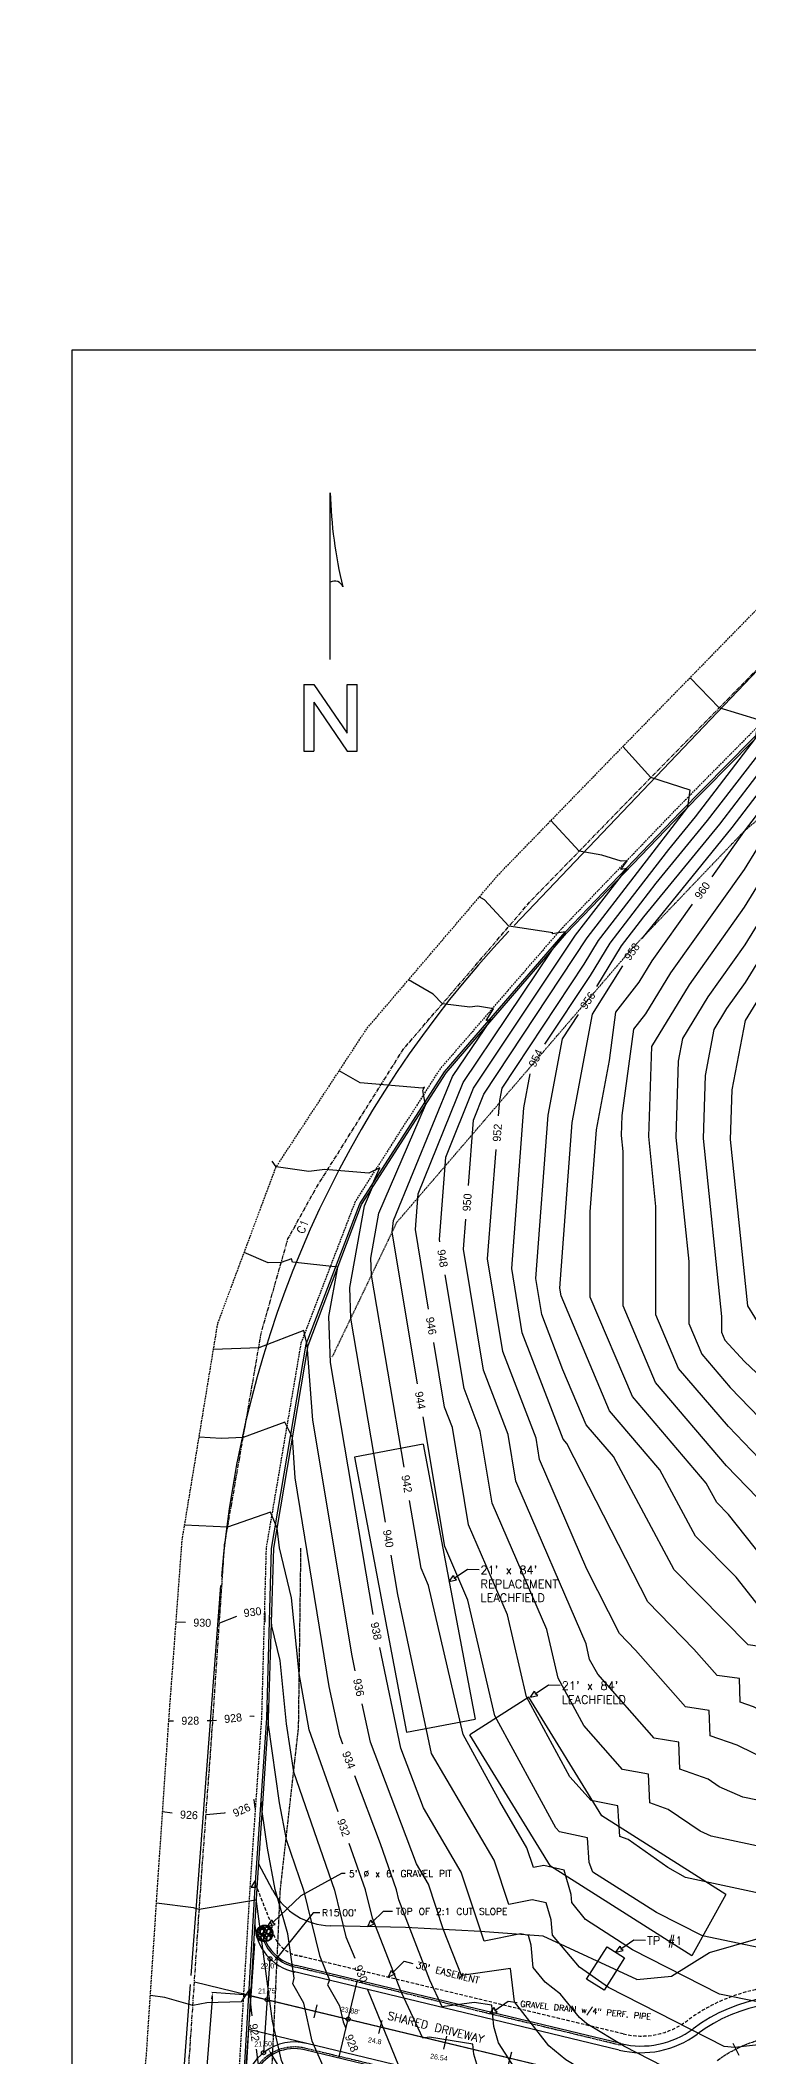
# Model space of a CAD drawing. Header units: inches. Extents: x 798 to 1921, y 392 to 1318.
# Drawn here: x 815 to 1028, y 714 to 1318 of the extents above; entities that cross this region are included whole.
import ezdxf
from ezdxf.enums import TextEntityAlignment as Align

# ---------------------------------------------------------------- set-up
doc = ezdxf.new("R2010")
doc.units = ezdxf.units.IN
doc.header["$MEASUREMENT"] = 0
for name, pattern in [('CENTER', [2, 1.25, -0.25, 0.25, -0.25]), ('CENTER2', [1.125, 0.75, -0.125, 0.125, -0.125]), ('DASHED', [0.75, 0.5, -0.25]), ('DASHED2', [0.375, 0.25, -0.125]), ('DASHEDX2', [1.5, 1, -0.5]), ('Solid', [0, 0])]:
    doc.linetypes.add(name, pattern=pattern)
for name, color, linetype in [('ADJOINER', 1, 'Continuous'), ('BOUNDARY', 6, 'Continuous'), ('CENTERLINE', 7, 'CENTER'), ('CTEXT', 251, 'Continuous'), ('CTR', 251, 'Continuous'), ('CTRINDEX', 7, 'Continuous'), ('D-CL', 5, 'CENTER2'), ('D-SCRATCH', 4, 'Continuous'), ('D-SEWER', 3, 'Continuous'), ('Dim', 2, 'Continuous'), ('EP', 7, 'DASHED'), ('FLOWLINE', 1, 'Continuous'), ('GRVL DRN LINE', 5, 'Continuous'), ('LAB_TEXT', 2, 'Continuous'), ('LAYER_2', 7, 'Continuous'), ('Object', 4, 'Continuous'), ('PRVT DRV', 8, 'DASHEDX2'), ('Rebar', 5, 'Continuous'), ('TBC', 7, 'Continuous'), ('Text', 3, 'Continuous'), ('TOPS', 1, 'DASHED2')]:
    doc.layers.add(name, color=color, linetype=linetype)
doc.styles.add('ROMANC', font='txt')
doc.styles.add('ROMANS', font='romans')
doc.styles.add('SPHAND', font='SPHAND', dxfattribs={"bigfont": 'SPHAND'})
doc.styles.get("Standard").update_dxf_attribs({"font": 'txt.shx', "height": 2})
doc.dimstyles.get("Standard").update_dxf_attribs({"dimtxt": 1.5, "dimasz": 0.75, "dimexe": 0.18, "dimexo": 0.0625, "dimgap": 0.09, "dimtad": 0, "dimtih": 1, "dimtoh": 1, "dimzin": 0, "dimdsep": 46, "dimtxsty": 'Standard', "dimcen": 0.09, "dimadec": 0, "dimazin": 0, "dimtfac": 1, "dimtofl": 0, "dimtmove": 0, "dimatfit": 3, "dimfxl": 1, "dimtolj": 1, "dimtzin": 0, "dimarcsym": 0})

# ---------------------------------------------------------------- blocks, each defined once
blk = doc.blocks.new('*D14')
at = {"layer": 'Defpoints', "color": 0}
for p in [(883.78, 715.97), (891.62, 703.18)]:
    blk.add_point(p, dxfattribs=at)
at = {"layer": 'Dim', "color": 0, "lineweight": -2}
for p, q in [((893.53, 700.05), (884.83, 714.26)), ((895.53, 700.05), (893.53, 700.05))]:
    blk.add_line(p, q, dxfattribs=at)
at = {"layer": 'Dim', "color": 0}
blk.add_solid([(885.11, 714.44), (884.54, 714.09), (883.78, 715.97)], dxfattribs=at)
at = {"layer": 'Dim', "color": 0, "insert": (901.36, 700.05), "char_height": 2, "attachment_point": 5}
blk.add_mtext("\\A1;R15.00'", dxfattribs=at)
blk = doc.blocks.new('*D15')
at = {"layer": 'Defpoints', "color": 0}
for p in [(894.73, 753.81), (885.32, 742.13)]:
    blk.add_point(p, dxfattribs=at)
at = {"layer": 'Dim', "color": 0, "lineweight": -2}
for p, q in [((897.23, 756.92), (886.57, 743.69)), ((899.23, 756.92), (897.23, 756.92))]:
    blk.add_line(p, q, dxfattribs=at)
at = {"layer": 'Dim', "color": 0}
blk.add_solid([(886.31, 743.9), (886.83, 743.48), (885.32, 742.13)], dxfattribs=at)
at = {"layer": 'Dim', "color": 0, "insert": (905.07, 756.92), "char_height": 2, "attachment_point": 5}
blk.add_mtext("\\A1;R15.00'", dxfattribs=at)
blk = doc.blocks.new('Tick')
at = {"layer": 'D-SCRATCH'}
blk.add_line((0, -2), (0, 2), dxfattribs=at)
blk = doc.blocks.new('*D26')
at = {"layer": 'Defpoints', "color": 0, "linetype": 'Continuous'}
for p in [(877.89, 732.16), (861.72, 665.65), (872.59, 664.8)]:
    blk.add_point(p, dxfattribs=at)
at = {"layer": 'PRVT DRV', "color": 0, "linetype": 'Continuous', "lineweight": -2}
for p, q in [((877.83, 732.16), (866.83, 733.03)), ((866.86, 731.02), (864.45, 700.42)), ((861.87, 667.65), (864.28, 698.24)), ((872.53, 664.8), (861.54, 665.67))]:
    blk.add_line(p, q, dxfattribs=at)
at = {"layer": 'PRVT DRV', "color": 0, "linetype": 'Continuous'}
for points in [[(866.52, 731.04), (867.19, 730.99), (867.01, 733.01)], [(861.54, 667.67), (862.21, 667.62), (861.72, 665.65)]]:
    blk.add_solid(points, dxfattribs=at)
at = {"layer": 'PRVT DRV', "color": 0, "linetype": 'Continuous', "lineweight": 9, "insert": (864.36, 699.33), "char_height": 2, "attachment_point": 5}
blk.add_mtext("\\A1;67.57'", dxfattribs=at)

msp = doc.modelspace()

# ---------------------------------------------------------------- hatches: boundary and pattern name
at = {"layer": 'Object'}
h = msp.add_hatch(dxfattribs=at)
h.set_pattern_fill('GRAVEL', color=256, scale=2, style=0)
h.set_pattern_definition([(228.0128, (-5.31031, 16.19178), (-15.999996464, -18.000002683), [0.269072, -26.638176]), (184.9697, (-5.49031, 15.991776), (24.000002103, 1.999982614), [0.461736, -45.71185]), (132.5104, (-5.95031, 15.95178), (19.999981437, -22.000017348), [0.325576, -32.232064]), (267.2737, (-6.73031, 15.45178), (1.9999920355, 40.00000059), [0.420476, -41.627116]), (292.8337, (-6.75031, 15.03178), (-10.000019811, 23.9999928236), [0.41231, -40.818746]), (357.2737, (-6.59031, 14.65178), (-40.00000059, 1.9999920355), [0.420476, -41.627116]), (37.6942, (-6.17031, 14.631776), (-26.0000146912, -19.9999808103), [0.556058, -55.049698]), (72.2553, (-5.73031, 14.971776), (14.0000215254, 43.9999924625), [0.524976, -51.972642]), (121.4296, (-5.57031, 15.47178), (-16.000016468, 25.999990073), [0.4219, -41.768146]), (175.2364, (-5.79031, 15.83178), (22.000001893, -1.999983065), [0.481664, -23.601526]), (222.3974, (-6.27031, 15.871776), (-24.000014702, -21.999984164), [0.622896, -61.66675]), (138.8141, (-4.75031, 15.43178), (-14.000005894, 11.999994627), [0.212602, -21.047688]), (171.4692, (-4.91031, 15.57178), (25.99999657, -4.00001582), [0.404474, -40.043022]), (225, (-5.3103, 15.6318), (-2e-16, -2.0000006), [0.282842, -2.545584]), (203.1986, (-5.4503, 15.87178), (9.99999946, 4.00000265), [0.152316, -15.07923]), (291.8014, (-5.5903, 15.81178), (-1.99999982, 6.00000055), [0.215406, -10.554924]), (30.9638, (-5.5103, 15.61178), (5.99999604, 4.00000497), [0.349858, -11.312046]), (161.5651, (-5.2103, 15.7918), (4.00000087, -1.9999968), [0.252982, -6.071574]), (16.3895, (-6.75031, 15.81178), (20.000004397, 5.99998542), [0.3544, -35.08569]), (70.3462, (-6.41031, 15.91178), (-7.999990495, -22.000004271), [0.297322, -29.434816]), (293.1986, (-5.2103, 16.19178), (-4.00000265, 9.99999946), [0.30463, -14.926916]), (343.6105, (-5.09031, 15.91178), (-20.000004397, 5.99998542), [0.3544, -35.08569]), (339.444, (-6.75031, 14.57178), (-10.00000369, 3.999991993), [0.34176, -16.746248]), (294.7751, (-6.43031, 14.45178), (-9.999984378, 22.000006844), [0.286356, -28.349286]), (66.8014, (-5.1903, 14.19178), (4.00000265, 9.99999946), [0.30463, -14.926916]), (17.354, (-5.07031, 14.47178), (-26.000004038, -7.999989005), [0.335262, -33.190848]), (69.444, (-6.17031, 14.19178), (-3.999991993, -10.00000369), [0.17088, -16.917128]), (101.3099, (-5.3103, 14.19178), (-1.99999526, 8.0000015), [0.10198, -10.096058]), (165.9638, (-5.3303, 14.29178), (6.0000011, -1.99999611), [0.41231, -7.8339]), (186.009, (-5.73031, 14.39178), (19.999999502, 1.999998635), [0.3821, -37.827846]), (303.6901, (-5.5103, 15.4318), (-2.00000267, 3.99999912), [0.288444, -6.922658]), (353.1572, (-5.35031, 15.191776), (33.999998731, -4.000015996), [0.503588, -49.855126]), (60.9454, (-4.85031, 15.13178), (-8.000000054, -14.00000077), [0.205912, -20.385348]), (90, (-4.7503, 15.3118), (-2, 2), [0.12, -1.88]), (120.2564, (-5.77031, 14.45178), (7.999989774, -14.000004912), [0.277848, -27.50704]), (48.0128, (-5.91031, 14.69178), (15.999996464, 18.000002683), [0.538144, -26.369104]), (0, (-5.5503, 15.0918), (2, 2), [0.52, -1.48]), (325.3048, (-5.03031, 15.09178), (-19.999988518, 14.000017219), [0.316228, -31.306548]), (254.0546, (-4.7703, 14.91178), (-1.99999978, -8.000000253), [0.291204, -14.269016]), (207.646, (-4.85031, 14.631776), (-37.9999916144, -20.0000154263), [0.47413, -46.938948]), (175.4261, (-5.27031, 14.411776), (-26.0000011166, 1.9999896023), [0.501598, -49.658148])])
edge = h.paths.add_edge_path()
edge.add_arc((882.64, 750.681), 2.5, 0, 360)

# ---------------------------------------------------------------- linework, layer by layer
at = {"layer": 'ADJOINER'}
msp.add_line((860.353, 735.359), (852.773, 636.486), dxfattribs=at)
at = {"layer": 'BOUNDARY'}
for p, q in [((957.524, 1052.974), (1085.629, 1187.539)), ((860.561, 738.09), (869.491, 855.011)), ((885.054, 730.433), (861.564, 736.085)), ((1165.723, 662.898), (885.054, 730.433))]:
    msp.add_line(p, q, dxfattribs=at)
msp.add_arc((1188.638, 831.643), 320, 136.655594, 175.322623, dxfattribs=at)
at = {"layer": 'CENTERLINE', "flags": 128}
msp.add_lwpolyline([(826.757, 489.788), (839.815, 546.667), (847.726, 596.403), (854.564, 649.46), (860.055, 713.178), (863.565, 765.577), (867.098, 814.208), (870.635, 867.286), (881.665, 930.929), (889.646, 958.989), (897.906, 973.964), (924.163, 1015.747), (962.281, 1060.133), (997.501, 1096.335), (1039.899, 1139.505), (1076.512, 1178.056), (1110.05, 1217.188), (1138.415, 1265.252), (1155.94, 1316.876)], dxfattribs=at)
at = {"layer": 'CTR'}
for points, elevation in [([(995.877, 1049.108), (1022.863, 1082.33), (1056.91, 1126.697), (1088.792, 1169.882), (1089.513, 1176.475), (1080.436, 1182.634), (1079.409, 1183.981), (1071.07, 1191.754)], 958), ([(982.329, 1034.671), (989.698, 1046.904), (996.398, 1055.59), (1019.192, 1083.404), (1053.506, 1128.137), (1069.472, 1149.679), (1073.587, 1154.651), (1070.144, 1155.646), (1064.795, 1159.43), (1060.075, 1160.749), (1050.706, 1169.591)], 956), ([(966.728, 1017.376), (980.411, 1038.014), (986.243, 1047.696), (1000.12, 1065.687), (1015.52, 1084.478), (1054.123, 1134.492), (1050.161, 1136.167), (1039.547, 1139.147), (1030.409, 1147.914)], 954), ([(952.809, 995.845), (953.164, 1000.477), (953.859, 1004.202), (978.502, 1041.372), (982.788, 1048.488), (1003.843, 1075.783), (1011.849, 1085.552), (1029.866, 1109.049), (1030.76, 1114.673), (1019.023, 1118.249), (1010.235, 1127.268)], 952), ([(1075.103, 1127.247), (1065.43, 1114.302), (1040.841, 1070.16), (1026.689, 1047.155), (1015.62, 1031.616), (1007.993, 1019.07), (1006.704, 1012.336), (1005.997, 989.428), (1009.837, 952.215), (1009.829, 933.62), (1013.738, 924.407), (1022.292, 914.391), (1037.061, 899.082), (1051.17, 885.74), (1061.589, 880.588), (1067.478, 877.102), (1073.28, 877.45), (1072.49, 869.393), (1090.396, 862.251), (1105.362, 858.559), (1130.567, 861.311), (1156.927, 862.372), (1182.787, 865.169), (1190.381, 867.509)], 966), ([(1187.932, 859.211), (1184.205, 858.062), (1165.31, 856.018), (1156.04, 854.152), (1128.514, 852.656), (1103.143, 850.077), (1083.976, 854.819), (1064.966, 862.226), (1065.707, 870.662), (1059.797, 870.072), (1047.038, 876.382), (1021.75, 902.677), (1006.817, 920.163), (999.992, 936.248), (1000.005, 968.712), (997.837, 989.728), (998.774, 1016.711), (1010.038, 1035.194), (1026.619, 1058.471), (1036.077, 1073.846), (1047.913, 1095.093)], 964), ([(935.199, 958.116), (935.08, 958.842), (936.975, 983.514), (945.292, 1004.17), (975.879, 1050.072), (991.389, 1070.019), (989.457, 1069.76), (991.373, 1072.347), (989.609, 1072.241), (983.774, 1074.077), (976.976, 1075.238), (968.528, 1084.45)], 948), ([(1030.397, 881.438), (1021.209, 890.963), (999.895, 915.92), (990.155, 938.876), (990.173, 985.21), (989.676, 990.027), (989.86, 995.986), (993.398, 1021.844), (996.957, 1026.435), (1004.457, 1038.771), (1026.55, 1069.787), (1030.228, 1075.766)], 962), ([(1045.604, 1066.474), (1026.758, 1035.839), (1021.201, 1028.038), (1017.373, 1021.74), (1014.74, 1007.991), (1014.158, 989.128), (1019.668, 935.717), (1019.666, 930.992), (1020.66, 928.65), (1026.587, 922.214), (1055.274, 895.086)], 968), ([(931.793, 937.878), (927.856, 961.767), (928.677, 972.46), (942.154, 1005.931), (968.746, 1045.502), (972.891, 1051.096), (968.888, 1050.461), (969.062, 1050.736), (955.918, 1052.724), (948.571, 1060.635), (947.023, 1061.519)], 946), ([(1171.383, 832.46), (1154.892, 829.141), (1131.763, 827.479), (1089.929, 822.194), (1066.947, 828.034), (1059.334, 829.654), (1048.959, 834.287), (1041.943, 838.183), (1042.159, 840.648), (1041.808, 845.121), (1039.897, 844.702), (1035.686, 845.489), (1032.189, 847.219), (1024.053, 857.503), (1011.845, 869.847), (1001.169, 889.732), (986.052, 907.433), (971.586, 941.876), (971.201, 944.215), (974.908, 993.867), (980.974, 1026.388), (990.103, 1040.867)], 958), ([(928.497, 915.537), (920.877, 960.975), (921.304, 964.515), (939.016, 1007.691), (950.617, 1024.737), (949.099, 1024.487), (951.304, 1027.985), (946.498, 1028.812), (944.207, 1028.519), (935.964, 1029.489), (933.234, 1032.429), (925.793, 1036.68)], 944), ([(1165.079, 822.61), (1154.51, 820.804), (1146.286, 820.213), (1123.477, 816.958), (1103.952, 815.177), (1084.991, 812.701), (1051.049, 821.267), (1034.269, 830.169), (1033.787, 836.366), (1027.649, 837.295), (1005.456, 859.765), (987.239, 893.695), (979.131, 903.189), (972.107, 919.742), (965.759, 936.323), (963.977, 947.14), (967.66, 996.07), (971.935, 1018.993), (976.759, 1026.269)], 956), ([(924.447, 890.49), (914.696, 948.091), (914.541, 953.193), (916.943, 966.685), (930.858, 999.056), (930.134, 1003.529), (930.574, 1004.49), (929.95, 1004.193), (911.331, 1005.771), (904.994, 1009.373)], 942), ([(1158.609, 812.937), (1155.757, 812.462), (1123.45, 807.616), (1091.47, 804.699), (1080.053, 803.208), (1057.039, 809.056), (1042.87, 811.832), (1029.289, 818.696), (1025.256, 820.097), (1025.1, 827.13), (1018.382, 828.066), (1011.414, 835.952), (997.555, 850.106), (973.31, 897.657), (972.209, 898.946), (959.932, 930.771), (956.752, 950.066), (960.412, 998.273), (962.32, 1008.504)], 954), ([(1153.175, 803.005), (1136.446, 800.132), (1123.424, 798.274), (1075.115, 793.715), (1067.307, 795.699), (1034.723, 802.084), (1024.336, 807.188), (1016.229, 810.004), (1015.981, 817.581), (1008.926, 818.678), (993.922, 835.658), (989.074, 840.61), (979.294, 859.961), (965.127, 892.791), (964.067, 899.197), (954.106, 925.218), (949.528, 952.991), (952.04, 985.794)], 952), ([(915.198, 846.336), (902.421, 921.895), (901.93, 935.687), (904.574, 950.537), (890.974, 951.959), (890.68, 952.999), (887.632, 951.909), (883.673, 951.793), (876.52, 954.916)], 938), ([(1137.972, 782.553), (1135.825, 782.179), (1128.468, 780.638), (1084.759, 776.798), (1060.71, 770.441), (1016.571, 779.869), (1013.253, 781.322), (1003.687, 787.903), (998.176, 789.818), (997.744, 798.484), (990.014, 799.902), (978.395, 813.052), (970.652, 827.25), (967.249, 841.891), (950.903, 879.771), (947.329, 901.373), (942.452, 914.112), (936.839, 948.17)], 948), ([(909.848, 829.404), (908.886, 833.949), (897.132, 904.604), (895.422, 927.114), (894.383, 931.545), (880.86, 926.286), (867.311, 925.843)], 936), ([(1130.071, 772.068), (1094.366, 768.857), (1091.152, 768.184), (1088.439, 767.086), (1052.726, 758.064), (1008.832, 767.457), (1003.577, 770.499), (991.709, 778.835), (989.149, 779.724), (988.626, 788.936), (980.558, 790.514), (974.211, 797.696), (961.173, 821.607), (955.441, 846.263), (943.792, 873.26), (938.96, 902.461), (936.625, 908.56), (933.432, 927.932)], 946), ([(906.123, 807.417), (905.169, 809.938), (902.034, 824.756), (891.843, 887.313), (891.024, 899.472), (888.682, 904.041), (876.2, 899.399), (869.653, 899.113), (862.98, 899.476)], 934), ([(1122.506, 762.674), (1108.025, 761.372), (1092.388, 758.098), (1079.191, 752.758), (1062.396, 748.578), (1052.816, 745.378), (1041.716, 744.167), (1013.945, 749.99), (1000.155, 756.975), (981.039, 769.09), (979.972, 771.931), (979.507, 779.387), (971.102, 781.125), (970.028, 782.341), (951.694, 815.963), (943.633, 850.635), (936.68, 866.75), (930.165, 905.596)], 944), ([(904.654, 787.192), (895.984, 811.773), (893.044, 828.658), (890.712, 851.392), (887.147, 866.3), (886.408, 872.187), (884.426, 876.984), (871.541, 872.513), (858.648, 873.109)], 932), ([(1115.366, 752.564), (1093.624, 748.013), (1072.59, 739.501), (1070.297, 738.234), (1053.62, 732.665), (1030.438, 730.136), (1019.057, 732.522), (992.958, 745.743), (978.932, 754.911), (974.762, 759.947), (974.546, 762.361), (972.483, 769.687), (966.385, 771.06), (963.285, 770.439), (961.329, 776.331), (953.173, 790.223), (942.214, 810.32), (931.826, 855.007), (929.568, 860.239), (926.129, 880.551)], 942), ([(1098.944, 728.438), (1096.096, 727.842), (1083.508, 722.748), (1055.229, 707.239), (1027.062, 703.87), (1013.554, 704.947), (990.537, 716.769), (979.258, 723.624), (977.059, 725.454), (971.435, 732.451), (966.832, 736.078), (963.185, 740.483), (962.586, 747.16), (961.774, 750.043), (959.374, 750.584), (948.489, 748.404), (941.621, 769.092), (930.328, 788.328), (923.54, 806.269), (917.155, 836.45)], 938), ([(883.46, 819.18), (883.725, 813.285), (886.992, 789.896), (889.065, 778.911), (894.351, 763.694), (899.084, 744.085), (902.091, 736.674), (901.529, 735.296), (905.09, 728.954), (906.181, 724.145), (906.87, 722.461)], 928), ([(1089.828, 714.719), (1088.968, 714.371), (1058.25, 697.422), (1047.988, 693.32), (1030.474, 691.215), (1006.62, 693.117), (998.732, 697.169), (972.953, 712.836), (967.928, 717.018), (957.613, 730.187), (956.419, 740.222), (941.719, 738.034), (936.317, 751.765), (931.767, 765.473), (928.157, 771.62), (914.355, 808.104), (911.934, 819.543)], 936), ([(853.899, 814.428), (855.298, 814.444)], 928), ([(865.378, 814.565), (867.123, 814.586), (868.169, 814.703)], 928), ([(878.187, 815.818), (879.333, 815.946), (879.426, 815.717)], 928), ([(1083.382, 699.905), (1061.415, 687.795), (1040.22, 679.321), (1033.886, 678.56), (1018.032, 679.824), (1005.174, 681.27), (1000.891, 680.169), (994.512, 684.692), (966.648, 702.048), (958.796, 708.583), (952.815, 717.889), (951.355, 722.803), (950.814, 729.143), (945.464, 729.987), (935.921, 728.666), (932.179, 736.635), (922.924, 760.816), (922.213, 763.761), (917.429, 777.535), (909.69, 797.989)], 934), ([(854.936, 786.794), (852.045, 787.147)], 926), ([(870.779, 786.858), (870.466, 786.805), (865.071, 786.303), (864.982, 786.302)], 926), ([(879.794, 788.333), (879.476, 790.906), (879.308, 790.634)], 926), ([(906.116, 697.525), (896.948, 718.367), (894.355, 729.798), (891.132, 735.537), (891.462, 737.245), (889.651, 750.574), (885.823, 763.835), (883.469, 776.308), (881.943, 787.234), (881.861, 790.199)], 926), ([(1080.416, 686.861), (1064.581, 678.168), (1043.581, 669.772), (1034.233, 666.646), (1009.708, 669.403), (996.474, 666.002), (976.766, 679.975), (959.049, 691.041), (948.078, 705.492), (945.359, 714.534), (945.104, 717.532), (932.133, 719.576), (930.122, 719.298), (923.694, 732.987), (914.977, 755.239), (912.926, 763.739), (908.006, 777.686)], 932), ([(878.642, 764.511), (879.803, 766.381), (880.037, 764.483), (878.642, 764.511)], 924), ([(897.06, 692.438), (896.304, 696.078), (892.423, 701.931), (887.716, 712.59), (885.049, 724.34), (880.145, 761.062), (879.858, 760.641), (863.051, 757.894), (861.288, 758.405), (850.198, 759.759)], 924), ([(878.944, 725.972), (878.381, 730.3), (878.239, 734.041), (875.62, 730.201), (865.346, 729.86), (861.122, 729.106), (852.754, 731.532), (848.374, 732.067)], 922), ([(909.443, 652.773), (909, 653.581), (906.55, 664.103), (897.66, 663.327), (893.485, 662.317), (892.406, 664.092), (892.653, 667.086), (884.491, 705.857), (880.847, 711.352), (880.245, 715.976)], 922)]:
    msp.add_lwpolyline(points, dxfattribs=dict(at, elevation=elevation))
at = {"layer": 'CTRINDEX'}
for points, elevation in [([(1016.844, 1067.585), (1026.551, 1081.217), (1060.313, 1125.256), (1089.685, 1164.863), (1108.459, 1193.557), (1111.477, 1197.569), (1109.279, 1197.697), (1109.499, 1199.763), (1100.124, 1205.606), (1093.945, 1213.712), (1091.693, 1215.81)], 960), ([(943.767, 974.96), (945.273, 994.569), (948.43, 1002.409), (979.334, 1049.28), (1009.555, 1088.422), (1010.326, 1093.563), (998.499, 1097.352), (990.061, 1106.623)], 950), ([(1079.93, 1112.437), (1079.417, 1111.342), (1059.914, 1079.926), (1050.367, 1062.788), (1026.783, 1024.46), (1022.776, 1003.647), (1022.319, 988.829), (1027.471, 938.886), (1033.732, 928.685), (1059.378, 904.432), (1064.729, 901.786), (1082.815, 891.079), (1088.427, 891.027), (1087.42, 883.052), (1102.988, 877.203), (1109.801, 875.522), (1130.796, 878.086), (1137.537, 878.243), (1163.741, 877.629), (1179.951, 879.383), (1202.281, 886.262), (1214.624, 889.16), (1217.998, 890.326), (1222.944, 891.413)], 970), ([(1037.139, 856.94), (1021.821, 876.302), (1018.235, 879.928), (1015.098, 885.77), (992.974, 911.676), (980.317, 941.505), (980.328, 967.116), (982.157, 991.664), (986.038, 1012.474), (988.022, 1026.976), (995.005, 1035.983), (998.875, 1042.349), (1010.998, 1059.374)], 960), ([(918.899, 874.074), (908.516, 935.206), (908.236, 944.44), (912.582, 968.854), (914.992, 974.462), (914.867, 975.236), (917.175, 980.27), (913.904, 978.713), (900.745, 979.759), (895.889, 979.148), (886.135, 980.636), (884.875, 982.264)], 940), ([(1146.586, 792.934), (1124.118, 789.035), (1076.565, 784.899), (1068.694, 782.819), (1026.067, 791.591), (1018.976, 794.694), (1015.666, 796.971), (1007.203, 799.911), (1006.863, 808.033), (999.47, 809.29), (982.578, 828.407), (980.132, 832.893), (979.056, 837.519), (958.015, 886.281), (955.698, 900.285), (948.279, 919.665), (942.304, 955.916), (942.995, 964.91)], 950), ([(1105.077, 740.066), (1094.86, 737.927), (1078.049, 731.124), (1063.012, 722.82), (1054.425, 719.952), (1023.65, 716.525), (1020.488, 716.777), (985.761, 734.511), (977.117, 740.548), (968.974, 750.215), (968.566, 754.761), (967.129, 759.865), (962.879, 760.822), (955.887, 759.422), (951.475, 772.712), (932.735, 804.676), (922.591, 852.336), (920.586, 864.136)], 940), ([(882.78, 844.068), (882.779, 846.871)], 930), ([(858.89, 843.987), (856.087, 844.046)], 930), ([(874.193, 845.783), (869.068, 843.773), (868.967, 843.775)], 930), ([(884.552, 845.589), (884.696, 842.883), (887.157, 832.591), (889.114, 813.518), (891.337, 799.131), (903.638, 763.717), (907.031, 749.662), (909.658, 743.256)], 930), ([(913.483, 733.93), (923.733, 708.94), (939.197, 706.091), (940.366, 694.804), (951.391, 680.023), (959.021, 675.258), (992.058, 651.836), (1014.241, 657.537), (1030.573, 655.701), (1061.488, 666.038), (1067.747, 668.54), (1077.467, 673.896)], 930)]:
    msp.add_lwpolyline(points, dxfattribs=dict(at, elevation=elevation))
at = {"layer": 'D-CL'}
for p, q in [((989.381, 717.158), (892.003, 740.589)), ((971.919, 697.703), (894.732, 716.276))]:
    msp.add_line(p, q, dxfattribs=at)
msp.add_lwpolyline([(1051.314, 718.61, 0.2327945), (1018.314, 712.473, -0.2229483)], format="xyb", dxfattribs=at)
msp.add_arc((891.574, 703.151), 13.5, 76.470556, 152.001822, dxfattribs=at)
at = {"layer": 'D-SEWER'}
for p, q in [((930.236, 897.473, 944), (909.601, 893.575, 944)), ((930.236, 897.473, 944), (945.825, 814.932, 944)), ((909.601, 893.575, 944), (925.19, 811.035, 944)), ((961.908, 821.576), (944.19, 810.298)), ((925.19, 811.035, 944), (945.825, 814.932, 944)), ((1020.986, 762.324), (1010.735, 743.957))]:
    msp.add_line(p, q, dxfattribs=at)
for points in [[(1020.986, 762.324), (983.747, 785.991), (961.908, 821.576)], [(1010.735, 743.957), (968.387, 770.871), (944.19, 810.298)]]:
    msp.add_lwpolyline(points, dxfattribs=at)
at = {"layer": 'EP', "flags": 128}
for points in [[(815.366, 494.188), (825.833, 546.608), (834.212, 598.375), (840.473, 650.89), (847.183, 713.991), (850.675, 766.998), (853.907, 814.538), (857.897, 868.533), (868.588, 933.62), (886.027, 980.441), (913.363, 1022.139), (952.6, 1068.044), (989.064, 1105.603), (1030.724, 1148.237), (1066.963, 1186.965), (1099.321, 1224.707), (1125.398, 1270.364), (1141.823, 1318.431)], [(865.837, 612.877), (870.546, 658.541), (875.183, 712.044), (878.33, 764.632), (881.797, 815.299), (883.182, 866.269), (893.641, 927.815), (909.862, 970.164), (935.359, 1009.999), (971.682, 1051.993), (1006.201, 1087.959), (1048.725, 1131.061), (1086.207, 1169.881), (1105.094, 1192.489)]]:
    msp.add_lwpolyline(points, dxfattribs=at)
at = {"layer": 'FLOWLINE'}
msp.add_lwpolyline([(867.329, 612.723), (872.039, 658.399), (876.679, 711.934), (879.827, 764.536), (883.296, 815.227), (884.679, 866.122), (895.095, 927.417), (911.208, 969.485), (936.564, 1009.1), (972.791, 1050.982), (1007.276, 1086.913), (1049.799, 1130.014), (1087.323, 1168.877), (1107.38, 1192.886)], dxfattribs=at)
at = {"layer": 'GRVL DRN LINE'}
msp.add_arc((894.73, 753.811), 13.5, 200.206023, 258.34704, dxfattribs=at)
at = {"layer": 'LAYER_2'}
for p, q in [((989.03, 715.7), (890.769, 739.343)), ((989.498, 717.644), (892.112, 741.077)), ((972.27, 699.162), (877.887, 721.872)), ((971.802, 697.217), (894.615, 715.79))]:
    msp.add_line(p, q, dxfattribs=at)
for radius, start, end in [(15, 181.579452, 258.250737), (13, 205.534261, 258.382789)]:
    msp.add_arc((894.73, 753.811), radius, start, end, dxfattribs=at)
at = {"layer": 'Object'}
for p, q in [((939.481, 857.212, 944), (943.453, 859.977, 944)), ((943.453, 859.977, 944), (946.949, 859.849, 944)), ((938.031, 856.202, 944), (939.261, 858.058, 944)), ((938.031, 856.202, 944), (940.198, 856.712, 944)), ((939.261, 858.058, 944), (939.481, 857.212, 944)), ((940.198, 856.712, 944), (939.481, 857.212, 944)), ((962.375, 821.511), (963.606, 823.366)), ((963.606, 823.366), (963.825, 822.52)), ((963.825, 822.52), (967.797, 825.285)), ((964.542, 822.021), (963.825, 822.52)), ((967.797, 825.285), (971.293, 825.158)), ((962.375, 821.511), (964.542, 822.021)), ((883.32, 766.931), (880.868, 771.515)), ((893.561, 762.094), (905.839, 768.786)), ((905.839, 768.786), (906.766, 768.786)), ((885.124, 763.559), (883.32, 766.931)), ((885.069, 753.933), (893.561, 762.094)), ((914.835, 753.977), (918.266, 757.389)), ((918.266, 757.389), (921.026, 757.389)), ((883.627, 752.849), (884.818, 754.73)), ((883.627, 752.849), (885.783, 753.405)), ((884.818, 754.73), (885.055, 753.889)), ((885.783, 753.405), (885.055, 753.889)), ((924.879, 752.463), (902.284, 752.999)), ((913.582, 752.731), (914.472, 754.772)), ((913.582, 752.731), (915.628, 753.609)), ((914.472, 754.772), (914.835, 753.977)), ((915.628, 753.609), (914.835, 753.977)), ((947.41, 751.304), (924.879, 752.463)), ((966.146, 749.9), (947.41, 751.304)), ((994.31, 736.896), (966.146, 749.9)), ((879.622, 747.701), (876.134, 697.823)), ((988.002, 745.042), (989.233, 746.897)), ((988.002, 745.042), (990.169, 745.552)), ((989.233, 746.897), (989.452, 746.051)), ((989.452, 746.051), (993.424, 748.816)), ((990.169, 745.552), (989.452, 746.051)), ((993.424, 748.816), (996.92, 748.689)), ((1004.69, 737.835), (1016.096, 744.932)), ((1016.096, 744.932), (1030.628, 749.213)), ((884.252, 743.077), (882.303, 714.943)), ((919.782, 737.679), (920.672, 739.72)), ((919.782, 737.679), (921.828, 738.557)), ((920.672, 739.72), (921.035, 738.925)), ((921.035, 738.925), (924.467, 742.337)), ((921.828, 738.557), (921.035, 738.925)), ((924.467, 742.337), (927.143, 741.662)), ((994.31, 736.896), (1004.69, 737.835)), ((878.524, 732.004), (986.691, 705.977)), ((904.884, 713.319), (910.499, 736.653)), ((994.31, 736.896), (994.31, 736.896)), ((950.234, 726.618), (951.465, 728.474)), ((950.234, 726.618), (952.402, 727.128)), ((951.465, 728.474), (951.685, 727.628)), ((951.685, 727.628), (955.657, 730.393)), ((952.402, 727.128), (951.685, 727.628)), ((955.657, 730.393), (958.385, 729.974))]:
    msp.add_line(p, q, dxfattribs=at)
msp.add_lwpolyline([(985.386, 746.705), (990.618, 743.379), (984.453, 733.68), (979.221, 737.006)], close=True, dxfattribs=at)
msp.add_circle((882.64, 750.681), 2.5, dxfattribs=at)
for centre, radius, start, end in [((902.759, 772.994), 20, 208.146668, 268.63947), ((1041.047, 682.023), 50, 71.410249, 126.744328), ((1041.047, 682.023), 48, 71.410249, 126.744328), ((995.581, 742.923), 28, 256.470556, 306.744328), ((995.581, 742.923), 26, 256.470556, 306.744328), ((891.574, 703.151), 15, 76.470556, 174.82624), ((891.574, 703.151), 13, 76.470556, 150.734726)]:
    msp.add_arc(centre, radius, start, end, dxfattribs=at)
at = {"layer": 'PRVT DRV'}
for p, q in [((884.741, 753.339), (880.381, 764.396)), ((990.2, 720.561), (891.939, 744.205))]:
    msp.add_line(p, q, dxfattribs=at)
for centre, radius, start, end in [((894.73, 753.811), 10, 182.703289, 267.267453), ((1041.047, 682.023), 53, 77.741481, 126.744328), ((995.581, 742.923), 23, 256.470556, 306.744328)]:
    msp.add_arc(centre, radius, start, end, dxfattribs=at)
at = {"layer": 'Rebar'}
for p, q in [((824.897, 1225.601), (1731.564, 1225.601)), ((824.897, 558.934), (824.897, 1225.601))]:
    msp.add_line(p, q, dxfattribs=at)
at = {"layer": 'TBC'}
msp.add_lwpolyline([(867.796, 612.813), (872.455, 658.347), (877.297, 711.813), (880.381, 764.396), (883.849, 815.097), (885.408, 866.277), (895.684, 927.017), (911.669, 969.309), (937.116, 1008.758), (973.207, 1050.685), (1007.873, 1086.715), (1050.088, 1129.584), (1087.745, 1168.622), (1107.989, 1192.991)], dxfattribs=at)
at = {"layer": 'Text'}
for p, q in [((902.329, 1132.773), (902.329, 1182.773)), ((894.365, 1125.279), (894.365, 1105.279)), ((894.365, 1125.279), (897.365, 1125.279)), ((897.365, 1125.279), (907.365, 1110.627)), ((907.365, 1110.627), (907.365, 1125.279)), ((907.365, 1125.279), (910.365, 1125.279)), ((910.365, 1105.279), (910.365, 1125.279)), ((897.365, 1119.932), (907.365, 1105.279)), ((897.365, 1119.932), (897.365, 1105.279)), ((894.365, 1105.279), (897.365, 1105.279)), ((907.365, 1105.279), (910.365, 1105.279))]:
    msp.add_line(p, q, dxfattribs=at)
at = {"layer": 'Text', "linetype": 'Solid'}
for centre in [(884.252, 743.077), (883.404, 730.83), (907.692, 724.986), (882.303, 714.943)]:
    msp.add_circle(centre, 0.625, dxfattribs=at)
at = {"layer": 'Text'}
for centre, radius, start, end in [((1037.668, 1186.437), 135.389, 181.550718, 193.647691), ((903.65, 1153.682), 2.582, 18.286575, 120.772163)]:
    msp.add_arc(centre, radius, start, end, dxfattribs=at)
at = {"layer": 'TOPS'}
for points in [[(902.934, 923.57), (922.33, 964.005), (992.923, 1046.165), (1026.479, 1081.273), (1072.343, 1120.164), (1097.374, 1149.964), (1124.26, 1192.356), (1145.956, 1226.512), (1157.459, 1255.835), (1177.336, 1303.946)], [(884.898, 710.827), (887.354, 763.678), (892.828, 812.403), (893.547, 866.383)]]:
    msp.add_lwpolyline(points, dxfattribs=at)

# ---------------------------------------------------------------- block references
at = {"layer": 'Object'}
for p, rotation in [((897.969, 727.325), 346.4705555555557), ((917.414, 722.647), 346.4705555555557), ((936.859, 717.968), 346.4705555555557), ((956.304, 713.289), 346.4705555555557), ((1023.969, 715.969), 206.7067533627052)]:
    msp.add_blockref('Tick', p, dxfattribs=dict(at, rotation=rotation))

# ---------------------------------------------------------------- texts
at = {"layer": 'CTEXT', "style": 'ROMANC'}
for s, rotation, p in [('960', 54.547301, (1013.921, 1063.48, 960)), ('958', 54.982341, (992.791, 1045.13, 958)), ('956', 56.460016, (979.544, 1030.47, 956)), ('954', 63.578951, (963.943, 1013.176, 954)), ('952', 85.621669, (952.424, 990.819, 952)), ('950', 85.606977, (943.381, 969.935, 950)), ('948', 279.359136, (936.019, 953.143, 948)), ('946', 279.359136, (932.613, 932.905, 946)), ('944', 279.520688, (929.331, 910.566, 944)), ('942', 279.608037, (925.288, 885.52, 942)), ('940', 279.63946, (919.743, 869.105, 940)), ('930', 7.220156, (879.018, 847.085, 930)), ('930', 358.793235, (863.929, 843.881, 930)), ('938', 281.191618, (916.111, 841.381, 938)), ('936', 281.946114, (910.891, 824.474, 936)), ('928', 6.35293, (873.178, 815.26, 928)), ('928', 0.68721, (860.338, 814.505, 928)), ('934', 290.72345, (907.907, 802.703, 934)), ('926', 357.192914, (859.942, 786.244, 926)), ('926', 23.880132, (875.748, 787.696, 926)), ('932', 289.428148, (906.33, 782.439, 932)), ('930', 292.301603, (911.571, 738.593, 930)), ('922', 277.417116, (879.595, 720.974, 922)), ('928', 292.242039, (908.778, 717.796, 928))]:
    msp.add_text(s, height=2.4, rotation=rotation, dxfattribs=at).set_placement(p, align=Align.MIDDLE_CENTER)
at = {"layer": 'LAB_TEXT', "style": 'ROMANS'}
msp.add_text('C1', height=2.4, rotation=66.020833, dxfattribs=at).set_placement((895.16, 962.18), align=Align.CENTER)
at = {"layer": 'Text'}
for s, height, rotation, p in [("5' Ø x 6' GRAVEL PIT", 2, 0.020354, (907.946, 767.617, 998)), ("30' EASEMENT", 2, 345.840388, (927.828, 740.353, 998)), ('SHARED DRIVEWAY', 2.4, 345.840388, (919.286, 724.998, 998)), ('GRAVEL DRAIN w/4" PERF. PIPE', 1.75, 354.241488, (959.263, 728.764, 998))]:
    msp.add_text(s, height=height, rotation=rotation, dxfattribs=at).set_placement(p)
msp.add_text('TOP OF 2:1 CUT SLOPE', height=2, dxfattribs=at).set_placement((922.011, 756.288, 998))
at = {"layer": 'Text', "style": 'SPHAND', "width": 0.92}
for s, rotation, p in [("22.0'", 0.922226, (881.446, 740.163, 924)), ("21.75'", 0.922226, (880.674, 732.669)), ("23.88'", 350.324791, (905.346, 727.295)), ("21.50'", 0.922226, (879.573, 716.782)), ('24.8', 350.324791, (913.532, 718.093)), ('26.54', 350.324791, (932.204, 713.237))]:
    msp.add_text(s, height=1.5, rotation=rotation, dxfattribs=at).set_placement(p)
at = {"layer": 'Text', "char_height": 2.5, "attachment_point": 1}
for s, insert, width in [("21' x 84' REPLACEMENT LEACHFIELD", (947.393, 860.929, 944), 21.6388), ("21' x 84' LEACHFIELD", (971.738, 826.238), 21.63875), ('TP #1', (997.365, 749.769), 13.1562)]:
    msp.add_mtext(s, dxfattribs=dict(at, insert=insert, width=width))

# ---------------------------------------------------------------- dimensions: what is measured, and where the dimension line sits
at = {"layer": 'Dim'}
for center, mpoint, picture, middle in [((894.73, 753.811), (885.316, 742.133), '*D15', (897.232, 756.916)), ((891.617, 703.177), (883.784, 715.97), '*D14', (893.529, 700.055))]:
    dim = msp.add_radius_dim(center=center, mpoint=mpoint, dimstyle='Standard', override={"dimasz": 2, "dimgap": 1, "dimpost": "'", "dimtmove": 1}, dxfattribs=at)
    dim.commit()
    dim.dimension.update_dxf_attribs({"geometry": picture, "text_midpoint": middle, "dimtype": 164})
at = {"layer": 'PRVT DRV', "color": 7, "linetype": 'Continuous', "lineweight": 9}
dim = msp.add_aligned_dim(p1=(877.889, 732.157), p2=(872.594, 664.799), distance=-10.911, dimstyle='Standard', override={"dimasz": 2, "dimpost": "'"}, dxfattribs=at)
dim.commit()
dim.dimension.update_dxf_attribs({"geometry": '*D26', "text_midpoint": (864.365, 699.333)})

doc.saveas('drawing.dxf')
